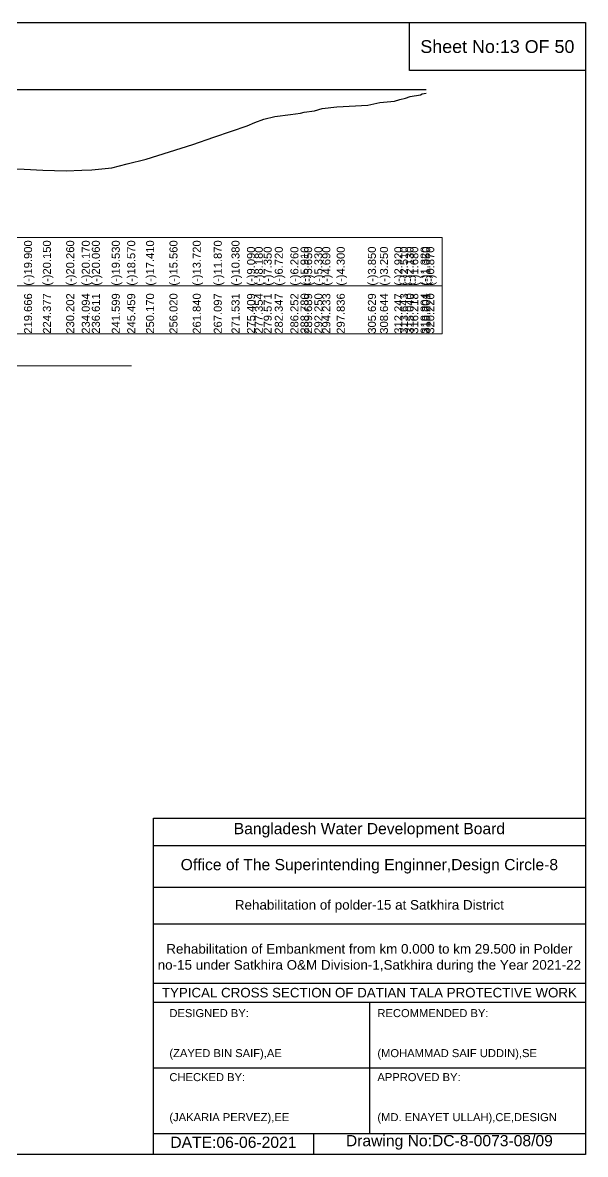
# Model space of a CAD drawing. Header units: inches. Extents: x 89000 to 845000, y -7071 to 18.
# Drawn here: x 286483 to 290000, y -7071 to 0 of the extents above; entities that cross this region are included whole.
import ezdxf

# ---------------------------------------------------------------- set-up
doc = ezdxf.new("R2010")
doc.units = ezdxf.units.IN
doc.header["$LTSCALE"] = 7
doc.header["$MEASUREMENT"] = 0
for name, color, linetype, lineweight in [('Cross section Data Border', 7, 'Continuous', 9), ('Cross Section Labels', 7, 'Continuous', 9), ('Existing_Bed_Level for Xsection', 7, 'Continuous', 25), ('Long Section Labels', 7, 'Continuous', 9)]:
    doc.layers.add(name, color=color, linetype=linetype, lineweight=lineweight)
doc.styles.get("Standard").update_dxf_attribs({"font": 'arial.ttf'})

msp = doc.modelspace()

# ---------------------------------------------------------------- linework, layer by layer
for points in [[(280000, 0), (290000, 0), (290000, -7071), (280000, -7071)], [(288900, 0), (290000, 0), (290000, -300), (288900, -300)]]:
    msp.add_lwpolyline(points, close=True)
for points in [[(287300, -7071), (287300, -4971), (290000, -4971)], [(287300, -5141), (290000, -5141)], [(287300, -5401), (290000, -5401)], [(287300, -5631), (290000, -5631)], [(287300, -6001), (290000, -6001)], [(287300, -6121), (290000, -6121)], [(288650, -6121), (288650, -6941)], [(287300, -6531), (290000, -6531)], [(287300, -6941), (290000, -6941)], [(288300, -6941), (288300, -7071)]]:
    msp.add_lwpolyline(points)
at = {"layer": 'Cross section Data Border'}
msp.add_lwpolyline([(280100, -1343.5), (289105.50592, -1343.5), (289105.50592, -1943.5), (280100, -1943.5)], close=True, dxfattribs=at)
msp.add_lwpolyline([(280100, -1643.5), (289105.50592, -1643.5)], dxfattribs=at)
at = {"layer": 'Cross Section Labels'}
msp.add_lwpolyline([(282842.75296, -2143.5), (285002.75296, -2143.5), (287162.75296, -2143.5)], dxfattribs=at)
at = {"layer": 'Existing_Bed_Level for Xsection'}
for points in [[(281000, -418.5), (289005.50592, -418.5)], [(286366.79606, -911), (286491.64138, -916), (286609.42288, -922.25), (286755.05213, -925), (286852.34996, -922.75), (286915.2874, -920), (287039.97103, -906.75), (287136.46885, -882.75), (287254.24856, -853.75), (287400.48826, -807.5), (287545.99114, -761.5), (287677.43401, -715.25), (287788.27113, -678), (287885.21968, -645.75), (287933.83912, -623), (287989.2775, -602.25), (288058.6826, -586.5), (288156.29094, -575), (288219.50483, -566.25), (288242.23722, -559.75), (288306.24733, -551.75), (288355.82252, -535.75), (288445.88813, -526), (288640.7215, -514.75), (288716.09519, -499.75), (288806.16743, -491.5), (288841.07773, -481.25), (288875.992, -471.75), (288905.45698, -460.5), (288970.10038, -451.5), (288980.0141, -444.75), (289005.50592, -440.25)]]:
    msp.add_lwpolyline(points, dxfattribs=at)

# ---------------------------------------------------------------- texts
at = {"attachment_point": 5}
for s, insert, char_height in [('Sheet No:13 OF 50', (289450, -150), 80), ('Bangladesh Water Development Board', (288650, -5046), 70), ('Office of The Superintending Enginner,Design Circle-8', (288650, -5271), 70)]:
    msp.add_mtext(s, dxfattribs=dict(at, insert=insert, char_height=char_height))
for s, insert, char_height, width, attachment_point in [('Rehabilitation of polder-15 at Satkhira District', (288650, -5521), 60, 2800, 5), ('Rehabilitation of Embankment from km 0.000 to km 29.500 in Polder no-15 under Satkhira O&M Division-1,Satkhira during the Year 2021-22', (288650, -5846), 60, 2700, 5), ('TYPICAL CROSS SECTION OF DATIAN TALA PROTECTIVE WORK', (288650, -6061), 59.5765532, 2800, 5), ('DESIGNED BY:^J^J^J(ZAYED BIN SAIF),AE', (287400, -6321), 50, 1400, 4), ('RECOMMENDED BY:^J^J^J(MOHAMMAD SAIF UDDIN),SE', (288700, -6321), 50, 1400, 4), ('CHECKED BY:^J^J^J(JAKARIA PERVEZ),EE', (287400, -6721), 50, 1400, 4), ('APPROVED BY:^J^J^J(MD. ENAYET ULLAH),CE,DESIGN', (288700, -6721), 50, 1400, 4), ('DATE:06-06-2021', (287800, -6996), 70, 1400, 5), ('Drawing No:DC-8-0073-08/09', (289150, -6996), 70, 2200, 5)]:
    msp.add_mtext(s, dxfattribs=dict(insert=insert, char_height=char_height, width=width, attachment_point=attachment_point))
at = {"layer": 'Long Section Labels', "char_height": 50, "attachment_point": 1, "rotation": 90}
for s, insert in [('(-)19.900', (286491.64138, -1643.5)), ('(-)20.150', (286609.42288, -1643.5)), ('(-)20.260', (286755.05213, -1643.5)), ('(-)20.170', (286852.34996, -1643.5)), ('(-)20.060', (286915.2874, -1643.5)), ('(-)19.530', (287039.97103, -1643.5)), ('(-)18.570', (287136.46885, -1643.5)), ('(-)17.410', (287254.24856, -1643.5)), ('(-)15.560', (287400.48826, -1643.5)), ('(-)13.720', (287545.99114, -1643.5)), ('(-)11.870', (287677.43401, -1643.5)), ('(-)10.380', (287788.27113, -1643.5)), ('(-)9.090', (287885.21968, -1643.5)), ('(-)8.180', (287933.83912, -1643.5)), ('(-)7.350', (287989.2775, -1643.5)), ('(-)6.720', (288058.6826, -1643.5)), ('(-)6.260', (288156.29094, -1643.5)), ('(-)5.910', (288219.50483, -1643.5)), ('(-)5.650', (288242.23722, -1643.5)), ('(-)5.330', (288306.24733, -1643.5)), ('(-)4.690', (288355.82252, -1643.5)), ('(-)4.300', (288445.88813, -1643.5)), ('(-)3.850', (288640.7215, -1643.5)), ('(-)3.250', (288716.09519, -1643.5)), ('(-)2.920', (288806.16743, -1643.5)), ('(-)2.510', (288841.07773, -1643.5)), ('(-)2.130', (288875.992, -1643.5)), ('(-)1.680', (288905.45698, -1643.5)), ('(-)1.320', (288970.10038, -1643.5)), ('(-)1.050', (288980.0141, -1643.5)), ('(-)0.870', (289005.50592, -1643.5)), ('219.666', (286491.64138, -1943.5)), ('224.377', (286609.42288, -1943.5)), ('230.202', (286755.05213, -1943.5)), ('234.094', (286852.34996, -1943.5)), ('236.611', (286915.2874, -1943.5)), ('241.599', (287039.97103, -1943.5)), ('245.459', (287136.46885, -1943.5)), ('250.170', (287254.24856, -1943.5)), ('256.020', (287400.48826, -1943.5)), ('261.840', (287545.99114, -1943.5)), ('267.097', (287677.43401, -1943.5)), ('271.531', (287788.27113, -1943.5)), ('275.409', (287885.21968, -1943.5)), ('277.354', (287933.83912, -1943.5)), ('279.571', (287989.2775, -1943.5)), ('282.347', (288058.6826, -1943.5)), ('286.252', (288156.29094, -1943.5)), ('288.780', (288219.50483, -1943.5)), ('289.689', (288242.23722, -1943.5)), ('292.250', (288306.24733, -1943.5)), ('294.233', (288355.82252, -1943.5)), ('297.836', (288445.88813, -1943.5)), ('305.629', (288640.7215, -1943.5)), ('308.644', (288716.09519, -1943.5)), ('312.247', (288806.16743, -1943.5)), ('313.643', (288841.07773, -1943.5)), ('315.040', (288875.992, -1943.5)), ('316.218', (288905.45698, -1943.5)), ('318.804', (288970.10038, -1943.5)), ('319.201', (288980.0141, -1943.5)), ('320.220', (289005.50592, -1943.5))]:
    msp.add_mtext(s, dxfattribs=dict(at, insert=insert))

doc.saveas('drawing.dxf')
